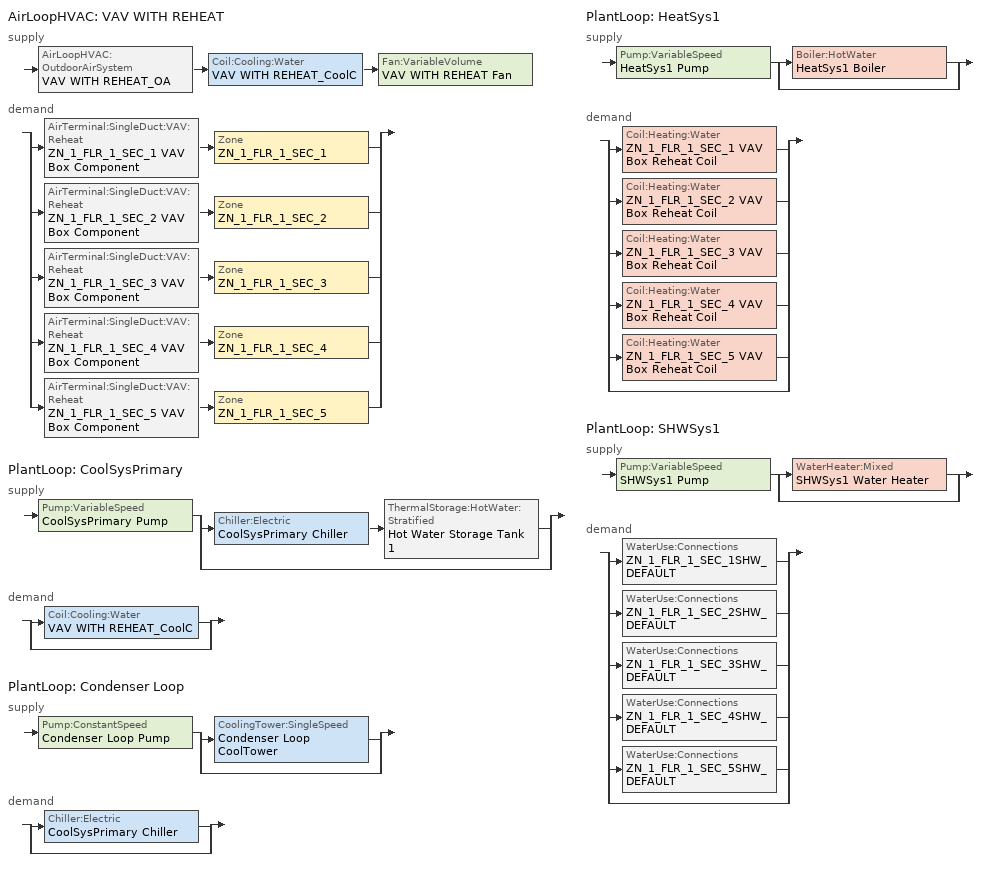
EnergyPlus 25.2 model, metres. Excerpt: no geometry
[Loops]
AirLoopHVAC 'VAV WITH REHEAT'
 supply: AirLoopHVAC:OutdoorAirSystem 'VAV WITH REHEAT_OA' > Coil:Cooling:Water 'VAV WITH REHEAT_CoolC' > Fan:VariableVolume 'VAV WITH REHEAT Fan'
 demand: split
  | AirTerminal:SingleDuct:VAV:Reheat 'ZN_1_FLR_1_SEC_1 VAV Box Component' > Zone 'ZN_1_FLR_1_SEC_1'
  | AirTerminal:SingleDuct:VAV:Reheat 'ZN_1_FLR_1_SEC_2 VAV Box Component' > Zone 'ZN_1_FLR_1_SEC_2'
  | AirTerminal:SingleDuct:VAV:Reheat 'ZN_1_FLR_1_SEC_3 VAV Box Component' > Zone 'ZN_1_FLR_1_SEC_3'
  | AirTerminal:SingleDuct:VAV:Reheat 'ZN_1_FLR_1_SEC_4 VAV Box Component' > Zone 'ZN_1_FLR_1_SEC_4'
  | AirTerminal:SingleDuct:VAV:Reheat 'ZN_1_FLR_1_SEC_5 VAV Box Component' > Zone 'ZN_1_FLR_1_SEC_5'
PlantLoop 'CoolSysPrimary'
 supply: Pump:VariableSpeed 'CoolSysPrimary Pump' > split
  | Chiller:Electric 'CoolSysPrimary Chiller' > ThermalStorage:HotWater:Stratified 'Hot Water Storage Tank 1'
  | bypass
 demand: split
  | Coil:Cooling:Water 'VAV WITH REHEAT_CoolC'
  | bypass
PlantLoop 'Condenser Loop'
 supply: Pump:ConstantSpeed 'Condenser Loop Pump' > split
  | CoolingTower:SingleSpeed 'Condenser Loop CoolTower'
  | bypass
 demand: split
  | Chiller:Electric 'CoolSysPrimary Chiller'
  | bypass
PlantLoop 'HeatSys1'
 supply: Pump:VariableSpeed 'HeatSys1 Pump' > split
  | Boiler:HotWater 'HeatSys1 Boiler'
  | bypass
 demand: split
  | Coil:Heating:Water 'ZN_1_FLR_1_SEC_1 VAV Box Reheat Coil'
  | Coil:Heating:Water 'ZN_1_FLR_1_SEC_2 VAV Box Reheat Coil'
  | Coil:Heating:Water 'ZN_1_FLR_1_SEC_3 VAV Box Reheat Coil'
  | Coil:Heating:Water 'ZN_1_FLR_1_SEC_4 VAV Box Reheat Coil'
  | Coil:Heating:Water 'ZN_1_FLR_1_SEC_5 VAV Box Reheat Coil'
  | bypass
PlantLoop 'SHWSys1'
 supply: Pump:VariableSpeed 'SHWSys1 Pump' > split
  | WaterHeater:Mixed 'SHWSys1 Water Heater'
  | bypass
 demand: split
  | WaterUse:Connections 'ZN_1_FLR_1_SEC_1SHW_DEFAULT'
  | WaterUse:Connections 'ZN_1_FLR_1_SEC_2SHW_DEFAULT'
  | WaterUse:Connections 'ZN_1_FLR_1_SEC_3SHW_DEFAULT'
  | WaterUse:Connections 'ZN_1_FLR_1_SEC_4SHW_DEFAULT'
  | WaterUse:Connections 'ZN_1_FLR_1_SEC_5SHW_DEFAULT'
  | bypass
[PlantLoop] Fluid Type=WATER; Maximum Loop Flow Rate {m3/s}=AUTOSIZE; Minimum Loop Flow Rate {m3/s}=0; Plant Loop Volume {m3}=AUTOSIZE
Name | Plant Equipment Operation Scheme | Maximum Loop Temperature {C} | Minimum Loop Temperature {C} | Load Distribution Scheme
CoolSysPrimary | CoolSysPrimary Loop Operation Scheme List | 98 | 1 | OPTIMAL
Condenser Loop | Condenser Loop Operation Scheme List | 80 | 5 | SequentialLoad
HeatSys1 | HeatSys1 Loop Operation Scheme List | 100 | 10 | OPTIMAL
SHWSys1 | SHWSys1 Loop Operation Scheme List | 60 | 10 | OPTIMAL
[ThermalStorage:HotWater:Stratified]
Hot Water Storage Tank 1: Tank Volume {m3}=50; Tank Height {m}=8; Tank Shape=VerticalCylinder; Top Setpoint Temperature Schedule=CW Tank Temp Top Schedule; Bottom Setpoint Temperature Schedule=CW Tank Temp Bottom Schedule; Deadband Temperature Difference {deltaC}=2.5; Top Temperature Sensor Height {m}=8; Bottom Temperature Sensor Height {m}=1; Maximum Temperature Limit {C}=1; Nominal Heating Capacity {W}=50000; Ambient Temperature Indicator=Zone; Ambient Temperature Zone=ZN_1_FLR_1_SEC_5; Uniform Skin Loss Coefficient per Unit Area to Ambient Temperature {W/m2-K}=0.5; Use Side Heat Transfer Effectiveness=1; Use Side Availability Schedule=ALWAYS_ON; Use Side Inlet Height {m}=7.85; Use Side Outlet Height {m}=0.15; Use Side Design Flow Rate {m3/s}=autosize; Source Side Heat Transfer Effectiveness=0.9; Source Side Availability Schedule=TES Charge Schedule; Source Side Inlet Height {m}=0.15; Source Side Outlet Height {m}=7.85; Source Side Design Flow Rate {m3/s}=5.0E-3; Tank Recovery Time {hr}=4; Inlet Mode=Seeking; Number of Nodes=6; Additional Destratification Conductivity {W/m-K}=0
[Pump:VariableSpeed] Design Maximum Flow Rate {m3/s}=AUTOSIZE; Design Power Consumption {W}=AUTOSIZE; Fraction of Motor Inefficiencies to Fluid Stream=0; Coefficient 1 of the Part Load Performance Curve=0; Coefficient 2 of the Part Load Performance Curve=1; Coefficient 3 of the Part Load Performance Curve=0; Coefficient 4 of the Part Load Performance Curve=0; Design Minimum Flow Rate {m3/s}=0
Name | Design Pump Head {Pa} | Motor Efficiency | Pump Control Type
CoolSysPrimary Pump | 15000 | 0.9 | Intermittent
HeatSys1 Pump | 15000 | 0.9 | INTERMITTENT
SHWSys1 Pump | 5000 | 1 | INTERMITTENT
[Chiller:Electric]
CoolSysPrimary Chiller: Condenser Type=WaterCooled; Nominal Capacity {W}=10000000; Nominal COP {W/W}=4; Minimum Part Load Ratio=.15; Maximum Part Load Ratio=1; Optimum Part Load Ratio=.65; Design Condenser Inlet Temperature {C}=29.44; Temperature Rise Coefficient=2.682759; Design Chilled Water Outlet Temperature {C}=6.667; Design Chilled Water Flow Rate {m3/s}=0.0011; Design Condenser Fluid Flow Rate {m3/s}=0.0005; Coefficient 1 of Capacity Ratio Curve=0.944836; Coefficient 2 of Capacity Ratio Curve=-0.0570088; Coefficient 3 of Capacity Ratio Curve=-0.00185486; Coefficient 1 of Power Ratio Curve=1.907846; Coefficient 2 of Power Ratio Curve=-1.20499; Coefficient 3 of Power Ratio Curve=0.263462; Coefficient 1 of Full Load Ratio Curve=0.03303; Coefficient 2 of Full Load Ratio Curve=0.6852; Coefficient 3 of Full Load Ratio Curve=0.2818; Chilled Water Outlet Temperature Lower Limit {C}=5; Chiller Flow Mode=ConstantFlow
[Sizing:Plant]
Name | Loop Type | Design Loop Exit Temperature {C} | Loop Design Temperature Difference {deltaC}
CoolSysPrimary | COOLING | 6.7 | 5
Condenser Loop | CONDENSER | 29.4 | 5.6
HeatSys1 | HEATING | 82 | 11
SHWSys1 | HEATING | 60 | 5
[SetpointManager:Scheduled] Control Variable=Temperature
Name | Schedule | Setpoint Node or NodeList
CoolSysPrimary Loop Setpoint Manager | CoolSysPrimary Loop Temp Schedule | CoolSysPrimary Supply Outlet Node
HeatSys1 Loop Setpoint Manager | HW Loop Temp Schedule | HeatSys1 Supply Outlet Node
HeatSys1 Boiler Setpoint Manager | HW Loop Temp Schedule | HeatSys1 Supply Equipment Outlet Node
SHWSys1 Loop Setpoint Manager | SHWSys1-Loop-Temp-Schedule | SHWSys1 Supply Outlet Node
[PlantEquipmentOperationSchemes] Control Scheme 1 Schedule=PlantOnSchedule
Name | Control Scheme 1
CoolSysPrimary Loop Operation Scheme List | CoolSysPrimary Operation Scheme
CoolSysSecondary Loop Operation Scheme List | CoolSysSecondary Operation Scheme
Condenser Loop Operation Scheme List | Condenser Loop Operation Scheme
HeatSys1 Loop Operation Scheme List | HeatSys1 Operation Scheme
SHWSys1 Loop Operation Scheme List | SHWSys1 Operation Scheme
[PlantEquipmentOperation:CoolingLoad] Load Range 1 Lower Limit {W}=0
Name | Load Range 1 Upper Limit {W} | Range 1 Equipment List
CoolSysPrimary Operation Scheme | 100000000000000 | CoolSysPrimary Equipment List
CoolSysSecondary Operation Scheme | 1000000000 | CoolSysSecondary TES supply
Condenser Loop Operation Scheme | 1000000000000 | Condenser Loop Equipment List
[PlantEquipmentList]
CoolSysPrimary Equipment List: CoolSysPrimary Chiller
CoolSysSecondary TES supply: Hot Water Storage Tank 1
Condenser Loop Equipment List: Condenser Loop CoolTower
HeatSys1 Equipment List: HeatSys1 Boiler
SHWSys1 Equipment List: SHWSys1 Water Heater
[Coil:Cooling:Water]
VAV WITH REHEAT_CoolC: Availability Schedule=ALWAYS_ON; Design Water Flow Rate {m3/s}=AUTOSIZE; Design Air Flow Rate {m3/s}=AUTOSIZE; Design Inlet Water Temperature {C}=AUTOSIZE; Design Inlet Air Temperature {C}=AUTOSIZE; Design Outlet Air Temperature {C}=AUTOSIZE; Design Inlet Air Humidity Ratio {kgWater/kgDryAir}=AUTOSIZE; Design Outlet Air Humidity Ratio {kgWater/kgDryAir}=AUTOSIZE; Type of Analysis=SIMPLEANALYSIS; Heat Exchanger Configuration=CROSSFLOW
[Pump:ConstantSpeed]
Condenser Loop Pump: Design Flow Rate {m3/s}=AUTOSIZE; Design Pump Head {Pa}=179352; Design Power Consumption {W}=AUTOSIZE; Motor Efficiency=0.87; Fraction of Motor Inefficiencies to Fluid Stream=0; Pump Control Type=INTERMITTENT
[CoolingTower:SingleSpeed]
Condenser Loop CoolTower: Design Water Flow Rate {m3/s}=.0011; Design Air Flow Rate {m3/s}=16; Design Fan Power {W}=1000; Design U-Factor Times Area Value {W/K}=1750; Free Convection Regime Air Flow Rate {m3/s}=0; Free Convection Regime U-Factor Times Area Value {W/K}=0; Performance Input Method=UFactorTimesAreaAndDesignWaterFlowRate
[SetpointManager:FollowOutdoorAirTemperature]
MyCondenserControl: Control Variable=Temperature; Reference Temperature Type=OutdoorAirWetBulb; Offset Temperature Difference {deltaC}=0; Maximum Setpoint Temperature {C}=80; Minimum Setpoint Temperature {C}=5; Setpoint Node or NodeList=Condenser Loop Supply Outlet Node
[Boiler:HotWater]
HeatSys1 Boiler: Fuel Type=NATURALGAS; Nominal Capacity {W}=AUTOSIZE; Nominal Thermal Efficiency=0.8; Efficiency Curve Temperature Evaluation Variable=LeavingBoiler; Normalized Boiler Efficiency Curve=BoilerEfficiency; Design Water Flow Rate {m3/s}=AUTOSIZE; Minimum Part Load Ratio=0; Maximum Part Load Ratio=1.2; Optimum Part Load Ratio=1; Water Outlet Upper Temperature Limit {C}=95; Boiler Flow Mode=LeavingSetpointModulated; On Cycle Parasitic Electric Load {W}=75; Sizing Factor=1.1
[PlantEquipmentOperation:HeatingLoad] Load Range 1 Lower Limit {W}=0
Name | Load Range 1 Upper Limit {W} | Range 1 Equipment List
HeatSys1 Operation Scheme | 1000000000 | HeatSys1 Equipment List
SHWSys1 Operation Scheme | 1000000000000000 | SHWSys1 Equipment List
[WaterHeater:Mixed]
SHWSys1 Water Heater: Tank Volume {m3}=3; Setpoint Temperature Schedule=SHWSys1 Water Heater Setpoint Temperature Schedule; Deadband Temperature Difference {deltaC}=2; Maximum Temperature Limit {C}=82.2222; Heater Control Type=CYCLE; Heater Maximum Capacity {W}=845000; Heater Fuel Type=NATURALGAS; Heater Thermal Efficiency=0.8; Off Cycle Parasitic Fuel Consumption Rate {W}=20; Off Cycle Parasitic Fuel Type=NATURALGAS; Off Cycle Parasitic Heat Fraction to Tank=0.8; On Cycle Parasitic Fuel Type=NATURALGAS; Ambient Temperature Indicator=SCHEDULE; Ambient Temperature Schedule=SHWSys1 Water Heater Ambient Temperature Schedule; Off Cycle Loss Coefficient to Ambient Temperature {W/K}=6; On Cycle Loss Coefficient to Ambient Temperature {W/K}=6; Use Side Effectiveness=1; Source Side Effectiveness=1; Use Side Design Flow Rate {m3/s}=AUTOSIZE; Source Side Design Flow Rate {m3/s}=AUTOSIZE; Indirect Water Heating Recovery Time {hr}=1.5
[ComponentCost:LineItem]
Name | Line Item Type | Item | Cost per Each {$} | Quantity | Cost per Unit of Output Capacity {$/kW}
Daylighting:ZN_1_FLR_1_SEC_1 | Daylighting:Controls | ZN_1_FLR_1_SEC_1 | 1 | 0
Infiltration:ZN_1_FLR_1_SEC_1 | GENERAL | ZN_1_FLR_1_SEC_1 | 1 | 0.0855
People:ZN_1_FLR_1_SEC_1 | GENERAL | ZN_1_FLR_1_SEC_1 | 1 | 6.3309
LIGHTING EQUIP:ZN_1_FLR_1_SEC_1 | LIGHTS | ZN_1_FLR_1_SEC_1 |  |  | 1
ELECTRIC EQUIPMENT:ZN_1_FLR_1_SEC_1:MiscPlug | GENERAL | ZN_1_FLR_1_SEC_1 | 1 | 2.602
Daylighting:ZN_1_FLR_1_SEC_2 | Daylighting:Controls | ZN_1_FLR_1_SEC_2 | 1 | 0
Infiltration:ZN_1_FLR_1_SEC_2 | GENERAL | ZN_1_FLR_1_SEC_2 | 1 | 0.0372
People:ZN_1_FLR_1_SEC_2 | GENERAL | ZN_1_FLR_1_SEC_2 | 1 | 2.7571
LIGHTING EQUIP:ZN_1_FLR_1_SEC_2 | LIGHTS | ZN_1_FLR_1_SEC_2 |  |  | 1
ELECTRIC EQUIPMENT:ZN_1_FLR_1_SEC_2:MiscPlug | GENERAL | ZN_1_FLR_1_SEC_2 | 1 | 1.1332
Daylighting:ZN_1_FLR_1_SEC_3 | Daylighting:Controls | ZN_1_FLR_1_SEC_3 | 1 | 0
Infiltration:ZN_1_FLR_1_SEC_3 | GENERAL | ZN_1_FLR_1_SEC_3 | 1 | 0.0855
People:ZN_1_FLR_1_SEC_3 | GENERAL | ZN_1_FLR_1_SEC_3 | 1 | 6.3309
LIGHTING EQUIP:ZN_1_FLR_1_SEC_3 | LIGHTS | ZN_1_FLR_1_SEC_3 |  |  | 1
ELECTRIC EQUIPMENT:ZN_1_FLR_1_SEC_3:MiscPlug | GENERAL | ZN_1_FLR_1_SEC_3 | 1 | 2.602
Daylighting:ZN_1_FLR_1_SEC_4 | Daylighting:Controls | ZN_1_FLR_1_SEC_4 | 1 | 0
Infiltration:ZN_1_FLR_1_SEC_4 | GENERAL | ZN_1_FLR_1_SEC_4 | 1 | 0.0372
People:ZN_1_FLR_1_SEC_4 | GENERAL | ZN_1_FLR_1_SEC_4 | 1 | 2.7571
LIGHTING EQUIP:ZN_1_FLR_1_SEC_4 | LIGHTS | ZN_1_FLR_1_SEC_4 |  |  | 1
ELECTRIC EQUIPMENT:ZN_1_FLR_1_SEC_4:MiscPlug | GENERAL | ZN_1_FLR_1_SEC_4 | 1 | 1.1332
Daylighting:ZN_1_FLR_1_SEC_5 | Daylighting:Controls | ZN_1_FLR_1_SEC_5 | 1 | 0
Infiltration:ZN_1_FLR_1_SEC_5 | GENERAL | ZN_1_FLR_1_SEC_5 | 1 | 0.1769
People:ZN_1_FLR_1_SEC_5 | GENERAL | ZN_1_FLR_1_SEC_5 | 1 | 13.104
LIGHTING EQUIP:ZN_1_FLR_1_SEC_5 | LIGHTS | ZN_1_FLR_1_SEC_5 |  |  | 1
ELECTRIC EQUIPMENT:ZN_1_FLR_1_SEC_5:MiscPlug | GENERAL | ZN_1_FLR_1_SEC_5 | 1 | 5.3857
[Sizing:Zone] Zone Cooling Design Supply Air Temperature Input Method=SupplyAirTemperature; Zone Heating Design Supply Air Temperature Input Method=SupplyAirTemperature; Zone Heating Design Supply Air Temperature {C}=40; Zone Cooling Design Supply Air Humidity Ratio {kgWater/kgDryAir}=0.0085; Zone Heating Design Supply Air Humidity Ratio {kgWater/kgDryAir}=0.008; Zone Heating Sizing Factor=0; Zone Cooling Sizing Factor=0; Cooling Design Air Flow Method=DesignDay; Cooling Design Air Flow Rate {m3/s}=0; Cooling Minimum Air Flow {m3/s}=0; Cooling Minimum Air Flow Fraction=0; Heating Design Air Flow Method=DesignDay; Heating Design Air Flow Rate {m3/s}=0; Account for Dedicated Outdoor Air System=No; Dedicated Outdoor Air System Control Strategy=NeutralSupplyAir; Dedicated Outdoor Air Low Setpoint Temperature for Design {C}=autosize; Dedicated Outdoor Air High Setpoint Temperature for Design {C}=autosize
Name | Zone Cooling Design Supply Air Temperature {C} | Design Specification Outdoor Air Object
ZN_1_FLR_1_SEC_1 | 10 | SZ DSOA ZN_1_FLR_1_SEC_1
ZN_1_FLR_1_SEC_2 | 15 | SZ DSOA ZN_1_FLR_1_SEC_2
ZN_1_FLR_1_SEC_3 | 15 | SZ DSOA ZN_1_FLR_1_SEC_3
ZN_1_FLR_1_SEC_4 | 15 | SZ DSOA ZN_1_FLR_1_SEC_4
ZN_1_FLR_1_SEC_5 | 15 | SZ DSOA ZN_1_FLR_1_SEC_5
[DesignSpecification:OutdoorAir] Outdoor Air Flow per Zone Floor Area {m3/s-m2}=0
Name | Outdoor Air Method | Outdoor Air Flow per Zone {m3/s} | Outdoor Air Flow per Person {m3/s-person}
SZ DSOA ZN_1_FLR_1_SEC_1; SZ DSOA ZN_1_FLR_1_SEC_2; SZ DSOA ZN_1_FLR_1_SEC_3; SZ DSOA ZN_1_FLR_1_SEC_4; SZ DSOA ZN_1_FLR_1_SEC_5 | FLOW/ZONE | 0
CM DSOA ZN_1_FLR_1_SEC_1; CM DSOA ZN_1_FLR_1_SEC_2; CM DSOA ZN_1_FLR_1_SEC_3; CM DSOA ZN_1_FLR_1_SEC_4; CM DSOA ZN_1_FLR_1_SEC_5 | Sum |  | 0.01
[ZoneControl:Thermostat] Control Type Schedule=Dual Zone Control Type Sched
Name | Zone or ZoneList | Control 1
ZN_1_FLR_1_SEC_1 Thermostat | ZN_1_FLR_1_SEC_1 | ZN_1_FLR_1_SEC_1 DualSPSched
ZN_1_FLR_1_SEC_2 Thermostat | ZN_1_FLR_1_SEC_2 | ZN_1_FLR_1_SEC_2 DualSPSched
ZN_1_FLR_1_SEC_3 Thermostat | ZN_1_FLR_1_SEC_3 | ZN_1_FLR_1_SEC_3 DualSPSched
ZN_1_FLR_1_SEC_4 Thermostat | ZN_1_FLR_1_SEC_4 | ZN_1_FLR_1_SEC_4 DualSPSched
ZN_1_FLR_1_SEC_5 Thermostat | ZN_1_FLR_1_SEC_5 | ZN_1_FLR_1_SEC_5 DualSPSched
[ThermostatSetpoint:DualSetpoint] Heating Setpoint Temperature Schedule=HtgSetP_Sch; Cooling Setpoint Temperature Schedule=ClgSetP_Sch
ZN_1_FLR_1_SEC_1 DualSPSched; ZN_1_FLR_1_SEC_2 DualSPSched; ZN_1_FLR_1_SEC_3 DualSPSched; ZN_1_FLR_1_SEC_4 DualSPSched; ZN_1_FLR_1_SEC_5 DualSPSched
[Zone equipment]
ZN_1_FLR_1_SEC_1: ZN_1_FLR_1_SEC_1 VAV Box Component
ZN_1_FLR_1_SEC_2: ZN_1_FLR_1_SEC_2 VAV Box Component
ZN_1_FLR_1_SEC_3: ZN_1_FLR_1_SEC_3 VAV Box Component
ZN_1_FLR_1_SEC_4: ZN_1_FLR_1_SEC_4 VAV Box Component
ZN_1_FLR_1_SEC_5: ZN_1_FLR_1_SEC_5 VAV Box Component
[AirTerminal:SingleDuct:VAV:Reheat] Availability Schedule=ALWAYS_ON; Maximum Air Flow Rate {m3/s}=AUTOSIZE; Zone Minimum Air Flow Input Method=Constant; Constant Minimum Air Flow Fraction=0.3; Maximum Hot Water or Steam Flow Rate {m3/s}=AUTOSIZE; Minimum Hot Water or Steam Flow Rate {m3/s}=0; Convergence Tolerance=0.001; Damper Heating Action=ReverseWithLimits; Maximum Flow per Zone Floor Area During Reheat {m3/s-m2}=AUTOCALCULATE; Maximum Flow Fraction During Reheat=AUTOCALCULATE
Name | Reheat Coil
ZN_1_FLR_1_SEC_1 VAV Box Component | ZN_1_FLR_1_SEC_1 VAV Box Reheat Coil
ZN_1_FLR_1_SEC_2 VAV Box Component | ZN_1_FLR_1_SEC_2 VAV Box Reheat Coil
ZN_1_FLR_1_SEC_3 VAV Box Component | ZN_1_FLR_1_SEC_3 VAV Box Reheat Coil
ZN_1_FLR_1_SEC_4 VAV Box Component | ZN_1_FLR_1_SEC_4 VAV Box Reheat Coil
ZN_1_FLR_1_SEC_5 VAV Box Component | ZN_1_FLR_1_SEC_5 VAV Box Reheat Coil
[Coil:Heating:Water] Availability Schedule=ALWAYS_ON; U-Factor Times Area Value {W/K}=AUTOSIZE; Maximum Water Flow Rate {m3/s}=AUTOSIZE; Performance Input Method=UFactorTimesAreaAndDesignWaterFlowRate; Rated Capacity {W}=AUTOSIZE; Rated Inlet Water Temperature {C}=82.2; Rated Inlet Air Temperature {C}=16.6; Rated Outlet Water Temperature {C}=71.1; Rated Outlet Air Temperature {C}=32.2
ZN_1_FLR_1_SEC_1 VAV Box Reheat Coil; ZN_1_FLR_1_SEC_2 VAV Box Reheat Coil; ZN_1_FLR_1_SEC_3 VAV Box Reheat Coil; ZN_1_FLR_1_SEC_4 VAV Box Reheat Coil; ZN_1_FLR_1_SEC_5 VAV Box Reheat Coil
[WaterUse:Connections]
Name | Water Use Equipment 1
ZN_1_FLR_1_SEC_1SHW_DEFAULT | ZN_1_FLR_1_SEC_1SHW_DEFAULT
ZN_1_FLR_1_SEC_2SHW_DEFAULT | ZN_1_FLR_1_SEC_2SHW_DEFAULT
ZN_1_FLR_1_SEC_3SHW_DEFAULT | ZN_1_FLR_1_SEC_3SHW_DEFAULT
ZN_1_FLR_1_SEC_4SHW_DEFAULT | ZN_1_FLR_1_SEC_4SHW_DEFAULT
ZN_1_FLR_1_SEC_5SHW_DEFAULT | ZN_1_FLR_1_SEC_5SHW_DEFAULT
[WaterUse:Equipment] Peak Flow Rate {m3/s}=2.77778e-06; Flow Rate Fraction Schedule=BLDG_SWH_SCH
Name | Target Temperature Schedule | Hot Water Supply Temperature Schedule | Zone | Sensible Fraction Schedule | Latent Fraction Schedule
ZN_1_FLR_1_SEC_1SHW_DEFAULT | ZN_1_FLR_1_SEC_1SHW_DEFAULT Temp Sched | ZN_1_FLR_1_SEC_1SHW_DEFAULTHot Supply Temp Sched | ZN_1_FLR_1_SEC_1 | ZN_1_FLR_1_SEC_1SHW_DEFAULT Sensible fract sched | ZN_1_FLR_1_SEC_1SHW_DEFAULT Latent fract sched
ZN_1_FLR_1_SEC_2SHW_DEFAULT | ZN_1_FLR_1_SEC_2SHW_DEFAULT Temp Sched | ZN_1_FLR_1_SEC_2SHW_DEFAULTHot Supply Temp Sched | ZN_1_FLR_1_SEC_2 | ZN_1_FLR_1_SEC_2SHW_DEFAULT Sensible fract sched | ZN_1_FLR_1_SEC_2SHW_DEFAULT Latent fract sched
ZN_1_FLR_1_SEC_3SHW_DEFAULT | ZN_1_FLR_1_SEC_3SHW_DEFAULT Temp Sched | ZN_1_FLR_1_SEC_3SHW_DEFAULTHot Supply Temp Sched | ZN_1_FLR_1_SEC_3 | ZN_1_FLR_1_SEC_3SHW_DEFAULT Sensible fract sched | ZN_1_FLR_1_SEC_3SHW_DEFAULT Latent fract sched
ZN_1_FLR_1_SEC_4SHW_DEFAULT | ZN_1_FLR_1_SEC_4SHW_DEFAULT Temp Sched | ZN_1_FLR_1_SEC_4SHW_DEFAULTHot Supply Temp Sched | ZN_1_FLR_1_SEC_4 | ZN_1_FLR_1_SEC_4SHW_DEFAULT Sensible fract sched | ZN_1_FLR_1_SEC_4SHW_DEFAULT Latent fract sched
ZN_1_FLR_1_SEC_5SHW_DEFAULT | ZN_1_FLR_1_SEC_5SHW_DEFAULT Temp Sched | ZN_1_FLR_1_SEC_5SHW_DEFAULTHot Supply Temp Sched | ZN_1_FLR_1_SEC_5 | ZN_1_FLR_1_SEC_5SHW_DEFAULT Sensible fract sched | ZN_1_FLR_1_SEC_5SHW_DEFAULT Latent fract sched
[AirLoopHVAC]
VAV WITH REHEAT: Design Supply Air Flow Rate {m3/s}=AUTOSIZE
[Controller:WaterCoil]
VAV WITH REHEAT_CoolC_Controller: Control Variable=Temperature; Action=REVERSE; Actuator Variable=FLOW; Maximum Actuated Flow {m3/s}=AUTOSIZE; Minimum Actuated Flow {m3/s}=0
[SetpointManager:OutdoorAirReset]
VAV WITH REHEAT_CoolC SAT setpoint: Control Variable=Temperature; Setpoint at Outdoor Low Temperature {C}=16.5; Outdoor Low Temperature {C}=15.5; Setpoint at Outdoor High Temperature {C}=13.8; Outdoor High Temperature {C}=21; Setpoint Node or NodeList=VAV WITH REHEAT Supply Equipment Outlet Node
[SetpointManager:MixedAir] Control Variable=Temperature
Name | Setpoint Node or NodeList
VAV WITH REHEAT_CoolC SAT Manager | VAV WITH REHEAT_CoolC-VAV WITH REHEAT FanNode
VAV WITH REHEAT_OAMixed Air Temp Manager | VAV WITH REHEAT_OA-VAV WITH REHEAT_CoolCNode
[Sizing:System]
VAV WITH REHEAT: Type of Load to Size On=SENSIBLE; Design Outdoor Air Flow Rate {m3/s}=AUTOSIZE; Central Heating Maximum System Air Flow Ratio=0.3; Preheat Design Temperature {C}=-10; Preheat Design Humidity Ratio {kgWater/kgDryAir}=0.008; Precool Design Temperature {C}=12.8; Precool Design Humidity Ratio {kgWater/kgDryAir}=0.008; Central Cooling Design Supply Air Temperature {C}=13.8; Central Heating Design Supply Air Temperature {C}=16.7; Type of Zone Sum to Use=NONCOINCIDENT; 100% Outdoor Air in Cooling=NO; 100% Outdoor Air in Heating=NO; Central Cooling Design Supply Air Humidity Ratio {kgWater/kgDryAir}=0.0085; Central Heating Design Supply Air Humidity Ratio {kgWater/kgDryAir}=0.008; Cooling Supply Air Flow Rate Method=DesignDay; Cooling Supply Air Flow Rate {m3/s}=0; Heating Supply Air Flow Rate Method=DesignDay; Heating Supply Air Flow Rate {m3/s}=0; Zone Maximum Outdoor Air Fraction=1; Cooling Design Capacity Method=CoolingDesignCapacity; Cooling Design Capacity {W}=autosize; Heating Design Capacity Method=HeatingDesignCapacity; Heating Design Capacity {W}=autosize; Central Cooling Capacity Control Method=VAV
[Controller:OutdoorAir]
VAV WITH REHEAT_OA_Controller: Minimum Outdoor Air Flow Rate {m3/s}=AUTOSIZE; Maximum Outdoor Air Flow Rate {m3/s}=AUTOSIZE; Economizer Control Type=NoEconomizer; Economizer Control Action Type=ModulateFlow; Economizer Maximum Limit Dry-Bulb Temperature {C}=19; Economizer Maximum Limit Enthalpy {J/kg}=32000; Economizer Minimum Limit Dry-Bulb Temperature {C}=0; Lockout Type=NoLockout; Minimum Limit Type=FixedMinimum; Minimum Outdoor Air Schedule=MinOA_MotorizedDamper_Sched; Mechanical Ventilation Controller=VAV WITH REHEAT_OAMechanical Ventilation
[Controller:MechanicalVentilation]
VAV WITH REHEAT_OAMechanical Ventilation: Availability Schedule=ALWAYS_ON; Demand Controlled Ventilation=Yes; System Outdoor Air Method=ZoneSum; Zone or ZoneList 1=ZN_1_FLR_1_SEC_1; Design Specification Outdoor Air Object Name 1=CM DSOA ZN_1_FLR_1_SEC_1; Design Specification Zone Air Distribution Object Name 1=CM DSZAD ZN_1_FLR_1_SEC_1; Zone or ZoneList 2=ZN_1_FLR_1_SEC_2; Design Specification Outdoor Air Object Name 2=CM DSOA ZN_1_FLR_1_SEC_2; Design Specification Zone Air Distribution Object Name 2=CM DSZAD ZN_1_FLR_1_SEC_2; Zone or ZoneList 3=ZN_1_FLR_1_SEC_3; Design Specification Outdoor Air Object Name 3=CM DSOA ZN_1_FLR_1_SEC_3; Design Specification Zone Air Distribution Object Name 3=CM DSZAD ZN_1_FLR_1_SEC_3; Zone or ZoneList 4=ZN_1_FLR_1_SEC_4; Design Specification Outdoor Air Object Name 4=CM DSOA ZN_1_FLR_1_SEC_4; Design Specification Zone Air Distribution Object Name 4=CM DSZAD ZN_1_FLR_1_SEC_4; Zone or ZoneList 5=ZN_1_FLR_1_SEC_5; Design Specification Outdoor Air Object Name 5=CM DSOA ZN_1_FLR_1_SEC_5; Design Specification Zone Air Distribution Object Name 5=CM DSZAD ZN_1_FLR_1_SEC_5
[DesignSpecification:ZoneAirDistribution] Zone Air Distribution Effectiveness in Cooling Mode=1; Zone Air Distribution Effectiveness in Heating Mode=1
CM DSZAD ZN_1_FLR_1_SEC_1; CM DSZAD ZN_1_FLR_1_SEC_2; CM DSZAD ZN_1_FLR_1_SEC_3; CM DSZAD ZN_1_FLR_1_SEC_4; CM DSZAD ZN_1_FLR_1_SEC_5
[Fan:VariableVolume]
VAV WITH REHEAT Fan: Availability Schedule=HVACOperationSchd; Fan Total Efficiency=0.4; Pressure Rise {Pa}=500; Maximum Flow Rate {m3/s}=AUTOSIZE; Fan Power Minimum Flow Rate Input Method=Fraction; Fan Power Minimum Flow Fraction=0.25; Motor Efficiency=0.9; Motor In Airstream Fraction=1; Fan Power Coefficient 1=0.350712; Fan Power Coefficient 2=0.308505; Fan Power Coefficient 3=-0.541374; Fan Power Coefficient 4=0.871988; Fan Power Coefficient 5=0
[Schedule:Compact]
ALWAYS_ON; PlantOnSchedule: Through: 12/31, For: AllDays, Until: 24:00, 1
CoolSysPrimary Loop Temp Schedule: Through: 12/31, For: AllDays, Until: 24:00, 6.7
TES Charge Schedule: Through: 12/31, For: Weekdays SummerDesignDay, Until: 10:00, 1, Until: 17:00, 0, Until: 24:00, 1, For: Saturday WinterDesignDay, Until: 12:00, 1, Until: 18:00, 0, Until: 24:00, 1, For: Sunday Holidays AllOtherDays, Until: 24:00, 1
CW Tank Temp Top Schedule; CW Tank Temp Bottom Schedule: Through: 12/31, For: AllDays, Until: 24:00, 7.5
HW Loop Temp Schedule: Through: 12/31, For: AllDays, Until: 24:00, 82
SHWSys1-Loop-Temp-Schedule; SHWSys1 Water Heater Setpoint Temperature Schedule: Through: 12/31, For: AllDays, Until: 24:00, 60
SHWSys1 Water Heater Ambient Temperature Schedule: Through: 12/31, For: AllDays, Until: 24:00, 22
HVACOperationSchd; MinOA_MotorizedDamper_Sched: Through: 12/31, For: Weekdays SummerDesignDay, Until: 06:00, 0, Until: 22:00, 1, Until: 24:00, 0, For: Saturday WinterDesignDay, Until: 06:00, 0, Until: 18:00, 1, Until: 24:00, 0, For: Sunday Holidays AllOtherDays, Until: 24:00, 0
BLDG_SWH_SCH: Through: 12/31, For: Weekdays SummerDesignDay, Until: 05:00, 0.05, Until: 06:00, 0.08, Until: 07:00, 0.07, Until: 08:00, 0.19, Until: 09:00, 0.35, Until: 10:00, 0.38, Until: 11:00, 0.39, Until: 12:00, 0.47, Until: 13:00, 0.57, Until: 14:00, 0.54, Until: 15:00, 0.34, Until: 16:00, 0.33, Until: 17:00, 0.44, Until: 18:00, 0.26, Until: 19:00, 0.21, Until: 20:00, 0.15, Until: 21:00, 0.17, Until: 22:00, 0.08, Until: 24:00, 0.05, For: Saturday WinterDesignDay, Until: 05:00, 0.05, Until: 06:00, 0.08, Until: 07:00, 0.07, Until: 08:00, 0.11, Until: 09:00, 0.15, Until: 10:00, 0.21, Until: 11:00, 0.19, Until: 12:00, 0.23, Until: 13:00, 0.2, Until: 14:00, 0.19, Until: 15:00, 0.15, Until: 16:00, 0.13, Until: 17:00, 0.14, Until: 21:00, 0.07, Until: 22:00, 0.09, Until: 24:00, 0.05, For: Sunday Holidays AllOtherDays, Until: 05:00, 0.04, Until: 06:00, 0.07, Until: 11:00, 0.04, Until: 13:00, 0.06, Until: 14:00, 0.09, Until: 15:00, 0.06, Until: 21:00, 0.04, Until: 22:00, 0.07, Until: 24:00, 0.04
HTGSETP_SCH: Through: 12/31, For: Weekdays WinterDesignDay, Until: 06:00, 13, Until: 22:00, 21, Until: 24:00, 13, For SummerDesignDay, Until: 24:00, 13, For: Saturday, Until: 06:00, 13, Until: 18:00, 21, Until: 24:00, 13, For: Sunday Holidays AllOtherDays, Until: 24:00, 13
CLGSETP_SCH: Through: 12/31, For: Weekdays SummerDesignDay, Until: 06:00, 33, Until: 22:00, 24, Until: 24:00, 33, For: Saturday, Until: 06:00, 33, Until: 18:00, 24, Until: 24:00, 33, For WinterDesignDay, Until: 24:00, 33, For: Sunday Holidays AllOtherDays, Until: 24:00, 33
Dual Zone Control Type Sched: Through: 12/31, For: AllDays, Until: 24:00, 4
ZN_1_FLR_1_SEC_1SHW_DEFAULT Latent fract sched; ZN_1_FLR_1_SEC_2SHW_DEFAULT Latent fract sched; ZN_1_FLR_1_SEC_3SHW_DEFAULT Latent fract sched; ZN_1_FLR_1_SEC_4SHW_DEFAULT Latent fract sched; ZN_1_FLR_1_SEC_5SHW_DEFAULT Latent fract sched: Through: 12/31, For: AllDays, Until: 24:00, 0.05
ZN_1_FLR_1_SEC_1SHW_DEFAULT Sensible fract sched; ZN_1_FLR_1_SEC_2SHW_DEFAULT Sensible fract sched; ZN_1_FLR_1_SEC_3SHW_DEFAULT Sensible fract sched; ZN_1_FLR_1_SEC_4SHW_DEFAULT Sensible fract sched; ZN_1_FLR_1_SEC_5SHW_DEFAULT Sensible fract sched: Through: 12/31, For: AllDays, Until: 24:00, 0.2
ZN_1_FLR_1_SEC_1SHW_DEFAULT Temp Sched; ZN_1_FLR_1_SEC_2SHW_DEFAULT Temp Sched; ZN_1_FLR_1_SEC_3SHW_DEFAULT Temp Sched; ZN_1_FLR_1_SEC_4SHW_DEFAULT Temp Sched; ZN_1_FLR_1_SEC_5SHW_DEFAULT Temp Sched: Through: 12/31, For: AllDays, Until: 24:00, 40
ZN_1_FLR_1_SEC_1SHW_DEFAULTHot Supply Temp Sched; ZN_1_FLR_1_SEC_2SHW_DEFAULTHot Supply Temp Sched; ZN_1_FLR_1_SEC_3SHW_DEFAULTHot Supply Temp Sched; ZN_1_FLR_1_SEC_4SHW_DEFAULTHot Supply Temp Sched; ZN_1_FLR_1_SEC_5SHW_DEFAULTHot Supply Temp Sched: Through: 12/31, For: AllDays, Until: 24:00, 55
[Curve:Quadratic]
BoilerEfficiency: Coefficient1 Constant=1; Coefficient2 x=0; Coefficient3 x**2=0; Minimum Value of x=0; Maximum Value of x=1
